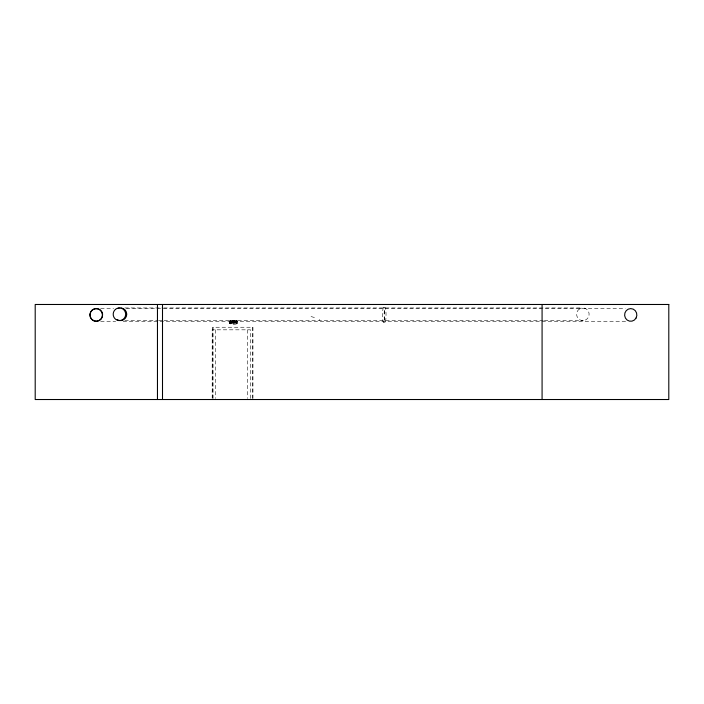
<?xml version="1.0" encoding="UTF-8"?>
<svg xmlns="http://www.w3.org/2000/svg" width="704" height="704" viewBox="0 0 704 704"><rect width="100%" height="100%" fill="white"/><g stroke="black" fill="none" stroke-linecap="round" stroke-linejoin="round"><path stroke-width="0.53" stroke-dasharray="3.52 2.64" d="M231.334 322.353L230.666 323.127L230.666 321.182L233.913 321.543M236.456 321.939C236.333 320.47 235.673 322.212 233.904 321.649M319.326 320.417L319.493 319.405M231.95 323.03L232.118 322.353M232.197 322.652L231.783 323.039L232.25 322.353M233.772 322.643L233.957 322.344M235.365 323.013L235.488 321.534M235.611 322.634L235.198 323.022L235.664 322.335M236.456 322.335L236.28 322.934L230.71 323.03L230.771 321.288M236.28 322.934L236.526 322.379M236.122 323.11L236.817 322.353M237.301 323.224C236.025 319.387 237.89 320.179 237.072 323.708C234.159 324.922 226.706 324.702 230.217 320.522M229.733 323.734L229.935 320.584M229.926 323.47L230.014 320.751L236.764 320.672M230.006 320.522L236.782 320.496L237.186 321.059L237.037 323.523L230.023 323.567M237.072 323.708L236.588 323.77L237.195 323.206M231.282 322.652L231 323.127M233.904 322.643L233.49 323.03L233.904 321.561M236.623 323.004L236.553 321.262M236.377 322.722L231.246 322.749M230.666 321.182L231.326 322.828M236.746 321.526L236.447 321.156L236.641 323.11M231.783 321.27L232.25 321.957M235.198 321.253L235.664 321.939M236.113 321.165L236.632 321.156M230.991 321.358L236.271 321.332M230.956 321.552L236.852 321.895L236.852 322.37L231.035 322.379M231.035 321.939L236.852 321.895M383.513 307.639L385.088 307.639A7.286 0.95 -90 0 1 385.906 318.569A7.286 0.95 -90 0 1 384.261 318.569A7.286 0.95 -90 0 1 385.088 307.639M124.89 307.947L162.703 307.947M163.786 307.947L582.349 307.947M100.681 308.59L113.555 308.59M126.324 308.59L625.328 308.59M124.828 320.575L157.494 320.575M158.576 320.575L162.914 320.575M163.997 320.575L543.259 320.575M544.342 320.575L583.405 320.575M100.681 321.262L115.685 321.262M123.13 321.262L626.41 321.262M383.513 322.212L385.088 322.212M230.666 323.127L231.185 323.136M311.036 316.571L316.598 318.094M233.772 321.649L233.851 322.362M232.074 321.552L232.144 322.37M231.326 321.482L231.326 321.957M231.405 321.913L231.405 322.397M252.956 398.429L252.956 327.246L212.714 327.246L212.714 398.429M252.595 327.246L252.595 398.429M250.58 398.429L250.58 329.824L212.186 329.824L212.186 398.429M247.306 329.824L247.306 398.429M215.459 329.824L215.459 398.429M213.074 327.246L213.074 398.429M579.322 309.065L578.116 310.174A6.371 6.318 -90 0 0 577.764 317.882L578.855 319.106A6.239 6.186 -90 0 0 586.432 319.466L587.638 318.349A6.371 6.318 -90 0 0 587.99 310.64L586.89 309.417A6.239 6.186 -90 0 0 579.313 309.056M384.19 320.082A7.286 0.95 -90 0 0 383.759 307.886A7.286 0.95 -90 0 0 382.598 316.809A7.286 0.95 -90 0 0 384.19 320.082"/><path stroke-width="1.06" d="M542.08 304.48L542.08 399.52M162.501 304.48L162.501 399.52M157.458 304.48L157.458 399.52M120.956 307.947A6.336 6.336 0 0 1 126.377 316.413A6.336 6.336 0 0 1 116.794 319.466M117.726 308.528A6.336 6.336 0 0 1 119.302 308.026M115.412 309.417L114.321 310.64A6.371 6.318 -90 0 0 114.673 318.349L115.878 319.466A6.239 6.186 -90 0 0 123.446 319.106L124.546 317.882A6.371 6.318 -90 0 0 124.194 310.174L122.989 309.065A6.239 6.186 -90 0 0 115.412 309.417M668.8 304.48L35.2 304.48L35.2 399.52L668.8 399.52L668.8 304.48M91.766 319.405A6.248 6.195 -90 0 0 100.575 319.405A6.371 6.318 -90 0 0 100.566 310.446A6.248 6.195 -90 0 0 91.766 310.446A6.371 6.318 -90 0 0 91.766 319.405M91.846 319.405A6.336 6.336 0 0 0 102.45 316.571A6.336 6.336 0 0 0 94.688 308.81A6.336 6.336 0 0 0 91.846 319.405M636.038 318.094A6.336 6.116 -90 0 0 630.74 308.59A6.336 6.116 -90 0 0 625.434 318.094A6.336 6.116 -90 0 0 636.038 318.094"/></g></svg>
